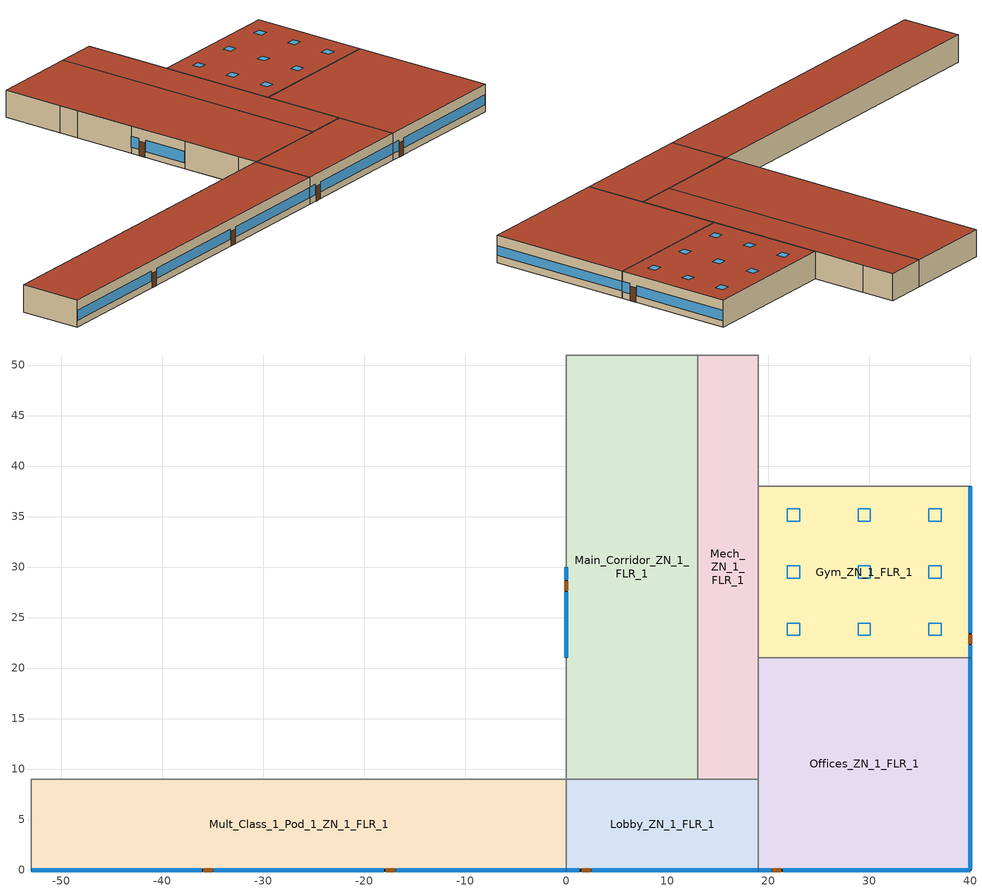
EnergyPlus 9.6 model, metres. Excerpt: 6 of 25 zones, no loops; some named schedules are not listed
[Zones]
Mult_Class_1_Pod_1_ZN_1_FLR_1
 floor ground (ext_slab_6in_with_carpet): -53,9 0,9 0,0 -53,0 z0
 wall outside (nonres_ext_wall): -53,0 0,0 z0:4
 wall to Lobby_ZN_1_FLR_1 (int_wall): 0,0 0,9 z0:4
 wall to Corridor_Pod_1_ZN_1_FLR_1 (int_wall): 0,9 -53,9 z0:4
 wall to Corner_Class_1_Pod_1_ZN_1_FLR_1 (int_wall): -53,9 -53,0 z0:4
 window (Window_U_0.40_SHGC_0.38): -52.95,0 -36.13,0 / -34.91,0 -18.09,0 / -16.87,0 -0.05,0 z1.03:2.5
 door (Swinging Door_con): -35.94,0 -35.02,0 / -17.88,0 -16.97,0 z0:2.13
 roof outside (nonres_roof): -53,0 0,0 0,9 -53,9 z4
Main_Corridor_ZN_1_FLR_1
 floor ground (ext_slab_6in_with_carpet): 0,51 13,51 13,9 0,9 z0
 wall outside (nonres_ext_wall): 0,30 0,21 z0:4
 wall to Lobby_ZN_1_FLR_1 (int_wall): 0,9 13,9 z0:4
 wall to Mech_ZN_1_FLR_1 (int_wall): 13,9 13,51 z0:4
 wall to Bath_ZN_1_FLR_1 (int_wall): 13,51 0,51 z0:4
 wall to Mult_Class_2_Pod_2_ZN_1_FLR_1 (int_wall): 0,51 0,42 z0:4
 wall to Corridor_Pod_2_ZN_1_FLR_1 (int_wall): 0,42 0,39 z0:4
 wall to Mult_Class_1_Pod_2_ZN_1_FLR_1 (int_wall): 0,39 0,30 z0:4
 wall to Mult_Class_2_Pod_1_ZN_1_FLR_1 (int_wall): 0,21 0,12 z0:4
 wall to Corridor_Pod_1_ZN_1_FLR_1 (int_wall): 0,12 0,9 z0:4
 window (Window_U_0.40_SHGC_0.38): 0,29.95 0,28.73 / 0,27.51 0,21.05 z0.88:2.52
 door (Swinging Door_con): 0,28.58 0,27.67 z0:2.13
 roof outside (nonres_roof): 0,9 13,9 13,51 0,51 z4
Lobby_ZN_1_FLR_1
 floor ground (ext_slab_6in_with_carpet): 0,9 19,9 19,0 0,0 z0
 wall outside (nonres_ext_wall): 0,0 19,0 z0:4
 wall to Offices_ZN_1_FLR_1 (int_wall): 19,0 19,9 z0:4
 wall to Mech_ZN_1_FLR_1 (int_wall): 19,9 13,9 z0:4
 window (Window_U_0.40_SHGC_0.38): 0.05,0 1.27,0 / 2.49,0 18.95,0 z1:2.51
 door (Swinging Door_con): 1.5,0 2.41,0 z0:2.13
 roof outside (nonres_roof): 0,0 19,0 19,9 0,9 z4
Mech_ZN_1_FLR_1
 floor ground (ext_slab_6in_with_carpet): 13,51 19,51 19,9 13,9 z0
 wall to Offices_ZN_1_FLR_1 (int_wall): 19,9 19,21 z0:4
 wall to Gym_ZN_1_FLR_1 (int_wall): 19,21 19,38 z0:4
 wall to Kitchen_ZN_1_FLR_1 (int_wall): 19,38 19,46 z0:4
 wall to Cafeteria_ZN_1_FLR_1 (int_wall): 19,46 19,51 z0:4
 wall to Bath_ZN_1_FLR_1 (int_wall): 19,51 13,51 z0:4
 roof outside (nonres_roof): 13,9 19,9 19,51 13,51 z4
Offices_ZN_1_FLR_1
 floor ground (ext_slab_6in_with_carpet): 19,21 40,21 40,0 19,0 z0
 wall outside (nonres_ext_wall): 19,0 40,0 40,21 z0:4
 wall to Gym_ZN_1_FLR_1 (int_wall): 40,21 19,21 z0:4
 window (Window_U_0.40_SHGC_0.38): 40,0.05 40,20.95 z1.1:2.51; 19.05,0 20.27,0 / 21.49,0 39.95,0 z1.01:2.51
 door (Swinging Door_con): 20.39,0 21.3,0 z0:2.13
 roof outside (nonres_roof): 19,0 40,0 40,21 19,21 z4
Gym_ZN_1_FLR_1
 floor ground (ext_slab_6in_with_carpet): 19,38 40,38 40,21 19,21 z0
 wall outside (nonres_ext_wall): 40,21 40,38 z0:4
 wall to Kitchen_ZN_1_FLR_1 (int_wall): 40,38 19,38 z0:4
 window (Window_U_0.40_SHGC_0.38): 40,21.05 40,22.27 / 40,23.49 40,37.95 z0.99:2.51
 door (Swinging Door_con): 40,22.38 40,23.3 z0:2.13
 roof outside (nonres_roof): 19,21 40,21 40,38 19,38 z4
 skylight (Window_U_0.50_SHGC_0.40): 21.89,23.22 23.11,23.22 23.11,24.44 21.89,24.44 z4; 28.89,23.22 30.11,23.22 30.11,24.44 28.89,24.44 z4; 35.89,23.22 37.11,23.22 37.11,24.44 35.89,24.44 z4; 21.89,28.89 23.11,28.89 23.11,30.11 21.89,30.11 z4; 28.89,28.89 30.11,28.89 30.11,30.11 28.89,30.11 z4; 35.89,28.89 37.11,28.89 37.11,30.11 35.89,30.11 z4; 21.89,34.56 23.11,34.56 23.11,35.78 21.89,35.78 z4; 28.89,34.56 30.11,34.56 30.11,35.78 28.89,35.78 z4; 35.89,34.56 37.11,34.56 37.11,35.78 35.89,35.78 z4
[Building]
Primary School: North Axis {deg}=0; Terrain=City; Loads Convergence Tolerance Value {W}=0.04; Temperature Convergence Tolerance Value {deltaC}=0.2; Solar Distribution=FullInteriorAndExterior; Maximum Number of Warmup Days=25; Minimum Number of Warmup Days=6
[Site:Location]
Denver-Aurora-Buckley.AFB_CO_USA WMO=724695: Latitude {deg}=39.72; Longitude {deg}=-104.75; Time Zone {hr}=-7; Elevation {m}=1726
[SizingPeriod:DesignDay] Day of Month=21; Dry-Bulb Temperature Range Modifier Type=DefaultMultipliers; Humidity Condition Type=Wetbulb; Barometric Pressure {Pa}=82237; Rain Indicator=No; Snow Indicator=No; Daylight Saving Time Indicator=No
Name | Month | Day Type | Maximum Dry-Bulb Temperature {C} | Daily Dry-Bulb Temperature Range {deltaC} | Wetbulb or DewPoint at Maximum Dry-Bulb {C} | Wind Speed {m/s} | Wind Direction {deg} | Solar Model Indicator | Sky Clearness | ASHRAE Clear Sky Optical Depth for Beam Irradiance (taub) | ASHRAE Clear Sky Optical Depth for Diffuse Irradiance (taud)
Denver-Aurora-Buckley.AFB_CO_USA Ann Htg 99.6% Condns DB | 12 | WinterDesignDay | -17.9 | 0 | -17.9 | 2.5 | 180 | ASHRAEClearSky | 0
Denver-Aurora-Buckley.AFB_CO_USA Ann Clg .4% Condns DB=>MWB | 7 | SummerDesignDay | 33.9 | 14.8 | 15 | 3.6 | 30 | ASHRAETau |  | 0.423 | 2.02
[Site:GroundTemperature:BuildingSurface]
20.68, 20.64, 20.65, 20.65, 20.7, 22.97, 23.33, 23.41, 23.45, 21.17, 20.85, 20.74
[Site:WaterMainsTemperature]
Calculation Method=CORRELATION; Annual Average Outdoor Air Temperature {C}=9.95; Maximum Difference In Monthly Average Outdoor Air Temperatures {deltaC}=23.7
[Material:NoMass] Thermal Absorptance=0.9; Solar Absorptance=0.7
Name | Roughness | Thermal Resistance {m2-K/W} | Visible Absorptance
Opaque Door panel_con | MediumRough | 0.475964 | 0.7
CP02 CARPET PAD | VeryRough | 0.21648 | 0.8
Nonres_Roof_Insulation | MediumSmooth | 5.30668 | 0.7
Nonres_Exterior_Wall_Insulation | MediumSmooth | 2.81828 | 0.7
[Construction]
Swinging Door_con: Opaque Door panel_con
InteriorFurnishings: Std Wood 6inch
int_wall: G01 13mm gypsum board, G01 13mm gypsum board
ext_slab_6in_with_carpet: 150mm Normalweight concrete floor, CP02 CARPET PAD
nonres_roof: F13 Built-up roofing, Nonres_Roof_Insulation, F08 Metal surface
nonres_ext_wall: F07 25mm stucco, G01 16mm gypsum board, Nonres_Exterior_Wall_Insulation, G01 16mm gypsum board
Window_U_0.50_SHGC_0.40: Glass_2052_LayerAvg, Gap_1_W_0_0038, Glass_2027F_LayerAvg
[CONSTRUCTION]
Window_U_0.40_SHGC_0.38: Glass_8652_LayerAvg, Gap_1_W_0_0127, Glass_102_LayerAvg
[Material]
Name | Roughness | Thickness {m} | Conductivity {W/m-K} | Density {kg/m3} | Specific Heat {J/kg-K} | Thermal Absorptance | Solar Absorptance | Visible Absorptance
Std Wood 6inch | MediumSmooth | 0.15 | 0.12 | 540 | 1210 | 0.9 | 0.7 | 0.7
F07 25mm stucco | Smooth | 0.0254 | 0.72 | 1856 | 840 | 0.9 | 0.7 | 0.7
F08 Metal surface | Smooth | 0.0008 | 45.28 | 7824 | 500
F13 Built-up roofing | Rough | 0.0095 | 0.16 | 1120 | 1460 | 0.9 | 0.77
G01 13mm gypsum board | Smooth | 0.0127 | 0.16 | 800 | 1090 | 0.9 | 0.7 | 0.5
G01 16mm gypsum board | MediumSmooth | 0.0159 | 0.16 | 800 | 1090
150mm Normalweight concrete floor | MediumRough | 0.1524 | 2.31 | 2322 | 832
[WindowMaterial:Glazing] Optical Data Type=SpectralAverage; Infrared Transmittance at Normal Incidence=0
Name | Thickness {m} | Solar Transmittance at Normal Incidence | Front Side Solar Reflectance at Normal Incidence | Back Side Solar Reflectance at Normal Incidence | Visible Transmittance at Normal Incidence | Front Side Visible Reflectance at Normal Incidence | Back Side Visible Reflectance at Normal Incidence | Front Side Infrared Hemispherical Emissivity | Back Side Infrared Hemispherical Emissivity | Conductivity {W/m-K}
Glass_102_LayerAvg | 0.003048 | 0.833848 | 0.0747638 | 0.0748545 | 0.89926 | 0.082563 | 0.082564 | 0.84 | 0.84 | 1
Glass_2052_LayerAvg | 0.00837 | 0.507767 | 0.054228 | 0.0544931 | 0.586833 | 0.05805 | 0.058397 | 0.84 | 0.84 | 1
Glass_2027F_LayerAvg | 0.004 | 0.369744 | 0.470069 | 0.340935 | 0.765222 | 0.0546 | 0.073741 | 0.03675 | 0.84 | 1
Glass_8652_LayerAvg | 0.003059 | 0.343691 | 0.298987 | 0.462105 | 0.487937 | 0.209449 | 0.306829 | 0.84 | 0.39 | 0.962
[WindowMaterial:Gas] Gas Type=Air
Name | Thickness {m}
Gap_1_W_0_0038 | 0.0038
Gap_1_W_0_0127 | 0.0127
[Zone] Type=1; Multiplier=1; Ceiling Height {m}=4; Floor Area {m2}=autocalculate; Part of Total Floor Area=Yes
Name | Volume {m3}
Mult_Class_1_Pod_1_ZN_1_FLR_1 | 1908
Main_Corridor_ZN_1_FLR_1 | 2184
Lobby_ZN_1_FLR_1 | 684
Mech_ZN_1_FLR_1 | 1008
Offices_ZN_1_FLR_1 | 1764
Gym_ZN_1_FLR_1 | 1428
[InternalMass] Construction=InteriorFurnishings
Name | Zone or ZoneList | Extended Field
Mult_Class_1_Pod_1_ZN_1_FLR_1_InternalMass_1 | Mult_Class_1_Pod_1_ZN_1_FLR_1 | 954
Main_Corridor_ZN_1_FLR_1_InternalMass_1 | Main_Corridor_ZN_1_FLR_1 | 1092
Lobby_ZN_1_FLR_1_InternalMass_1 | Lobby_ZN_1_FLR_1 | 342
Mech_ZN_1_FLR_1_InternalMass_1 | Mech_ZN_1_FLR_1 | 504
Offices_ZN_1_FLR_1_InternalMass_1 | Offices_ZN_1_FLR_1 | 882
Gym_ZN_1_FLR_1_InternalMass_1 | Gym_ZN_1_FLR_1 | 714
[People] Fraction Radiant=0.3; Sensible Heat Fraction=AUTOCALCULATE; Activity Level Schedule=ACTIVITY_SCH; Enable ASHRAE 55 Comfort Warnings=No; Mean Radiant Temperature Calculation Type=ZoneAveraged; Work Efficiency Schedule=WORK_EFF_SCH; Clothing Insulation Calculation Method=ClothingInsulationSchedule; Clothing Insulation Schedule=CLOTHING_SCH; Air Velocity Schedule=AIR_VELO_SCH; Thermal Comfort Model 1 Type=FANGER
Name | Zone or ZoneList | Number of People Schedule | Number of People Calculation Method | Zone Floor Area per Person {m2/person} | Number of People
Mult_Class_1_Pod_1_ZN_1_FLR_1 | Mult_Class_1_Pod_1_ZN_1_FLR_1 | BLDG_OCC_SCH | Area/Person | 3.716
Mech_ZN_1_FLR_1 | Mech_ZN_1_FLR_1 | BLDG_OCC_SCH | People |  | 0
Offices_ZN_1_FLR_1 | Offices_ZN_1_FLR_1 | BLDG_OCC_SCH_Offices | Area/Person | 18.579
Gym_ZN_1_FLR_1 | Gym_ZN_1_FLR_1 | BLDG_OCC_SCH_Gym | Area/Person | 3.096
[Lights] Design Level Calculation Method=Watts/Area; Return Air Fraction=0; Fraction Radiant=0.37; Fraction Visible=0.2; Fraction Replaceable=1; Return Air Fraction Calculated from Plenum Temperature=No
Name | Zone or ZoneList | Schedule | Watts per Zone Floor Area {W/m2}
Mult_Class_1_Pod_1_ZN_1_FLR_1_Lights | Mult_Class_1_Pod_1_ZN_1_FLR_1 | BLDG_LIGHT_CLASSROOM_SCH | 9.9028
Main_Corridor_ZN_1_FLR_1_Lights | Main_Corridor_ZN_1_FLR_1 | BLDG_LIGHT_CORRIDOR_SCH | 7.10418
Lobby_ZN_1_FLR_1_Lights | Lobby_ZN_1_FLR_1 | BLDG_LIGHT_LOBBYFLR1_SCH | 10.7639
Mech_ZN_1_FLR_1_Lights | Mech_ZN_1_FLR_1 | BLDG_LIGHT_SCH | 10.2257
Offices_ZN_1_FLR_1_Lights | Offices_ZN_1_FLR_1 | BLDG_LIGHT_OFFICE_SCH | 10.0104
Gym_ZN_1_FLR_1_Lights | Gym_ZN_1_FLR_1 | BLDG_LIGHT_GYM_SCH | 5.38196
[ElectricEquipment] Schedule=BLDG_EQUIP_SCH; Design Level Calculation Method=EquipmentLevel; Fraction Latent=0; Fraction Radiant=0.5; Fraction Lost=0
Name | Zone or ZoneList | Design Level {W}
Mult_Class_1_Pod_1_ZN_1_FLR_1_PlugMisc_Equip | Mult_Class_1_Pod_1_ZN_1_FLR_1 | 7155
Main_Corridor_ZN_1_FLR_1_PlugMisc_Equip | Main_Corridor_ZN_1_FLR_1 | 2184
Lobby_ZN_1_FLR_1_PlugMisc_Equip | Lobby_ZN_1_FLR_1 | 684
Mech_ZN_1_FLR_1_PlugMisc_Equip | Mech_ZN_1_FLR_1 | 2520
Offices_ZN_1_FLR_1_PlugMisc_Equip | Offices_ZN_1_FLR_1 | 4762.8
Gym_ZN_1_FLR_1_PlugMisc_Equip | Gym_ZN_1_FLR_1 | 1785
[Daylighting:Controls] Daylighting Method=SplitFlux; Lighting Control Type=Stepped; Minimum Input Power Fraction for Continuous or ContinuousOff Dimming Control=0.3; Minimum Light Output Fraction for Continuous or ContinuousOff Dimming Control=0.2; Number of Stepped Control Steps=3; Probability Lighting will be Reset When Needed in Manual Stepped Control=1; Maximum Allowable Discomfort Glare Index=22
Name | Zone | Glare Calculation Daylighting Reference Point | Glare Calculation Azimuth Angle of View Direction Clockwise from Zone y-Axis {deg} | Daylighting Reference Point 1 | Fraction of Zone Controlled by Reference Point 1 | Illuminance Setpoint at Reference Point 1 {lux} | Daylighting Reference Point 2 | Fraction of Zone Controlled by Reference Point 2 | Illuminance Setpoint at Reference Point 2 {lux}
Gym_ZN_1_FLR_1_DaylCtrl | Gym_ZN_1_FLR_1 | Gym_ZN_1_FLR_1_DaylRefPt1 | 0 | Gym_ZN_1_FLR_1_DaylRefPt1 | 0.5 | 500 | Gym_ZN_1_FLR_1_DaylRefPt2 | 0.5 | 500
Mult_Class_1_Pod_1_ZN_1_FLR_1_DaylCtrl | Mult_Class_1_Pod_1_ZN_1_FLR_1 | Mult_Class_1_Pod_1_ZN_1_FLR_1_DaylRefPt1 | 180 | Mult_Class_1_Pod_1_ZN_1_FLR_1_DaylRefPt1 | 0.28 | 500 | Mult_Class_1_Pod_1_ZN_1_FLR_1_DaylRefPt2 | 0.28 | 500
Lobby_ZN_1_FLR_1_DaylCtrl | Lobby_ZN_1_FLR_1 | Lobby_ZN_1_FLR_1_DaylRefPt1 | 180 | Lobby_ZN_1_FLR_1_DaylRefPt1 | 0.28 | 300 | Lobby_ZN_1_FLR_1_DaylRefPt2 | 0.28 | 300
Offices_ZN_1_FLR_1_DaylCtrl | Offices_ZN_1_FLR_1 | Offices_ZN_1_FLR_1_DaylRefPt1 | 180 | Offices_ZN_1_FLR_1_DaylRefPt1 | 0.24 | 375 | Offices_ZN_1_FLR_1_DaylRefPt2 | 0.18 | 375
[ZoneInfiltration:DesignFlowRate] Temperature Term Coefficient=0; Velocity Squared Term Coefficient=0
Name | Zone or ZoneList | Schedule | Design Flow Rate Calculation Method | Flow per Exterior Surface Area {m3/s-m2} | Constant Term Coefficient | Velocity Term Coefficient | Design Flow Rate {m3/s}
Mult_Class_1_Pod_1_ZN_1_FLR_1_Infiltration | Mult_Class_1_Pod_1_ZN_1_FLR_1 | INFIL_SCH_PNNL | Flow/ExteriorArea | 0.00017524 | 0 | 0.224
Main_Corridor_ZN_1_FLR_1_Infiltration | Main_Corridor_ZN_1_FLR_1 | INFIL_SCH_PNNL | Flow/ExteriorArea | 3.52755e-05 | 0 | 0.224
Lobby_ZN_1_FLR_1_Infiltration | Lobby_ZN_1_FLR_1 | INFIL_SCH_PNNL | Flow/ExteriorArea | 0.00017524 | 0 | 0.224
Lobby_ZN_1_FLR_1_Door_Infiltration | Lobby_ZN_1_FLR_1 | INFIL_Door_Opening_SCH | Flow/Zone |  | 1 | 0 | 3.03132
Mech_ZN_1_FLR_1_Infiltration | Mech_ZN_1_FLR_1 | INFIL_SCH_PNNL | Flow/ExteriorArea | 0 | 0 | 0.224
Offices_ZN_1_FLR_1_Infiltration | Offices_ZN_1_FLR_1 | INFIL_SCH_PNNL | Flow/ExteriorArea | 0.000157033 | 0 | 0.224
Gym_ZN_1_FLR_1_Infiltration | Gym_ZN_1_FLR_1 | INFIL_SCH_PNNL | Flow/ExteriorArea | 9.10336e-05 | 0 | 0.224
[Exterior:Lights] Control Option=AstronomicalClock
Name | Schedule | Design Level {W}
Exterior_Lights_a | Exterior_lighting_schedule_a | 150.48
Exterior_Lights_b | Exterior_lighting_schedule_b_2016 | 1645.9
Exterior_Lights_c | Exterior_lighting_schedule_c_2016 | 584.3
[EnergyManagementSystem:Program]
PSZ1_6_Fan_Control: IF PSZ1_6_Number_of_Stages == 1; Return; ENDIF; IF PSZ1_6_HeatingRTF > 0; SET PSZ1_6_Heating = PSZ1_6_HeatingRTF; SET PSZ1_6_Ven = 1 - PSZ1_6_HeatingRTF; SET PSZ1_6_Eco = 0; SET PSZ1_6_Stage1 = 0; SET PSZ1_6_Stage2 = 0; ELSE; SET PSZ1_6_Heating = 0; SET PSZ1_6_EcoSpeed = PSZ1_6_VenSpeed; IF PSZ1_6_SpeedRatio == 0; IF PSZ1_6_RTF > 0; SET PSZ1_6_Stage1 = PSZ1_6_RTF; SET PSZ1_6_Stage2 = 0; SET PSZ1_6_Ven = 1-PSZ1_6_RTF; SET PSZ1_6_Eco = 0; IF PSZ1_6_OAFlowMass > (PSZ1_6_OADesignMass * PSZ1_6_OASch); SET PSZ1_6_Stage1Speed = 1.0; ENDIF; ELSE; SET PSZ1_6_Stage1 = 0; SET PSZ1_6_Stage2 = 0; IF PSZ1_6_OAFlowMass > (PSZ1_6_OADesignMass * PSZ1_6_OASch); SET PSZ1_6_Eco = 1.0; SET PSZ1_6_Ven = 0; SET PSZ1_6_Exp_DAT = PSZ1_6_DAT_Rqd - (1-PSZ1_6_VenSpeed) * KITCHEN_ZN_1_FLR_1_Temp; SET PSZ1_6_Exp_DAT = PSZ1_6_Exp_DAT/PSZ1_6_VenSpeed; IF OAT_F > PSZ1_6_Exp_DAT; SET PSZ1_6_EcoSpeed = PSZ1_6_Stage2Speed; ENDIF; ELSE; SET PSZ1_6_Eco = 0; SET PSZ1_6_Ven = 1.0; ENDIF; ENDIF; ELSE; SET PSZ1_6_Stage1 = 1- PSZ1_6_SpeedRatio; SET PSZ1_6_Stage2 = PSZ1_6_SpeedRatio; SET PSZ1_6_Ven = 0; SET PSZ1_6_Eco = 0; IF PSZ1_6_OAFlowMass > (PSZ1_6_OADesignMass * PSZ1_6_OASch); SET PSZ1_6_Stage1Speed = 1.0; ENDIF; ENDIF; ENDIF; SET PSZ1_6_FPR = PSZ1_6_Ven * (PSZ1_6_VenSpeed ^ PSZ1_6_FanPwrExponent); SET PSZ1_6_FPR = PSZ1_6_FPR + PSZ1_6_Eco * (PSZ1_6_EcoSpeed ^ PSZ1_6_FanPwrExponent); SET PSZ1_6_FPR_1 = PSZ1_6_Stage1 * (PSZ1_6_Stage1Speed ^ PSZ1_6_FanPwrExponent); SET PSZ1_6_FPR = PSZ1_6_FPR + PSZ1_6_FPR_1; SET PSZ1_6_FPR_2 = PSZ1_6_Stage2 * (PSZ1_6_Stage2Speed ^ PSZ1_6_FanPwrExponent); SET PSZ1_6_FPR = PSZ1_6_FPR + PSZ1_6_FPR_2; SET PSZ1_6_FPR_3 = PSZ1_6_Heating * (PSZ1_6_HeatSpeed ^ PSZ1_6_FanPwrExponent); SET PSZ1_6_FanPwrRatio = PSZ1_6_FPR +  PSZ1_6_FPR_3; SET PSZ1_6_Fan_Pressure = PSZ1_6_Fan_DesignPressure * PSZ1_6_FanPwrRatio
PSZ1_6_Set_Number_of_Stages: SET PSZ1_6_Number_of_Stages =  2
PSZ2_7_Economizer_CTRL_Prog: SET PSZ2_7_Timestep_Econ_Eff = 0.7; SET PSZ2_7_MaxE = 0.7; SET PSZ2_7_DAT_Rqd = (PSZ2_7_DAT_Rqd*1.8) +32; SET OAT_F = (OAT_F*1.8) +32; SET OAwb_F = (OAwb_F*1.8) +32; IF PSZ2_7_OAFlowMass > (PSZ2_7_OADesignMass * PSZ2_7_OASch); SET PSZ2_7_Econo_Active = 1; ELSE; SET PSZ2_7_Econo_Active = 0; ENDIF; SET PSZ2_7_dT_Needed = 75 - PSZ2_7_DAT_Rqd; SET PSZ2_7_Cool_Des_dT = ((98*0.15) + (75*(1-0.15))) - 55; SET PSZ2_7_Cool_Load = PSZ2_7_dT_Needed/ PSZ2_7_Cool_Des_dT; IF PSZ2_7_Cool_Load > 1; SET PSZ2_7_Cool_Load = 1; ELSEIF PSZ2_7_Cool_Load < 0; SET PSZ2_7_Cool_Load = 0; ENDIF; IF PSZ2_7_Econo_Active == 1; SET PSZ2_7_Stage = PSZ2_7_Number_of_Stages; IF PSZ2_7_Stage == 2; IF PSZ2_7_Cool_Load < 0.6; SET PSZ2_7_Timestep_Econ_Eff = PSZ2_7_MaxE; ELSE; SET PSZ2_7_ECO_Eff = 0-2.18919863612305; SET PSZ2_7_ECO_Eff = PSZ2_7_ECO_Eff + (0-0.674461284910428 * PSZ2_7_Cool_Load); SET PSZ2_7_ECO_Eff = PSZ2_7_ECO_Eff + (0.000459106275872404 * (OAT_F^2)); SET PSZ2_7_ECO_Eff = PSZ2_7_ECO_Eff + (0-0.00000484778537945252 * (OAT_F^3)); SET PSZ2_7_ECO_Eff = PSZ2_7_ECO_Eff + (0.182915713033586 * OAwb_F); SET PSZ2_7_ECO_Eff = PSZ2_7_ECO_Eff + (0-0.00382838660261133 * (OAwb_F^2)); SET PSZ2_7_ECO_Eff = PSZ2_7_ECO_Eff + (0.0000255567460240583 * (OAwb_F^3)); SET PSZ2_7_Timestep_Econ_Eff = PSZ2_7_ECO_Eff; ENDIF; ELSE; SET PSZ2_7_ECO_Eff = 2.36337942464462; SET PSZ2_7_ECO_Eff = PSZ2_7_ECO_Eff + (0-0.409939515512619 * PSZ2_7_Cool_Load); SET PSZ2_7_ECO_Eff = PSZ2_7_ECO_Eff + (0-0.0565205596792225 * OAwb_F); SET PSZ2_7_ECO_Eff = PSZ2_7_ECO_Eff + (0-0.0000632612294169389 * (OAT_F^2)); SET PSZ2_7_Timestep_Econ_Eff = PSZ2_7_ECO_Eff + (0.000571724868775081 * (OAwb_F^2)); ENDIF; IF PSZ2_7_Timestep_Econ_Eff > PSZ2_7_MaxE; SET PSZ2_7_Timestep_Econ_Eff = PSZ2_7_MaxE; ELSEIF PSZ2_7_Timestep_Econ_Eff < (PSZ2_7_OADesignMass * PSZ2_7_OASch); SET PSZ2_7_Timestep_Econ_Eff = (PSZ2_7_OADesignMass * PSZ2_7_OASch); ENDIF; ENDIF
PSZ2_7_Set_Fan_Par: IF PSZ2_7_Number_of_Stages == 1; Return; ENDIF; SET PSZ2_7_FanPwrExponent = 2.2; SET PSZ2_7_OAFrac = PSZ2_7_OAFlowMass/PSZ2_7_DesignFlowMass; IF  PSZ2_7_OAFrac < 0.66; SET PSZ2_7_VenSpeed = 0.66; SET PSZ2_7_Stage1Speed = 0.66; ELSE; SET PSZ2_7_VenSpeed = PSZ2_7_OAFrac; SET PSZ2_7_Stage1Speed = PSZ2_7_OAFrac; ENDIF; SET PSZ2_7_Stage2Speed = 1.0; SET PSZ2_7_HeatSpeed = 1.0
